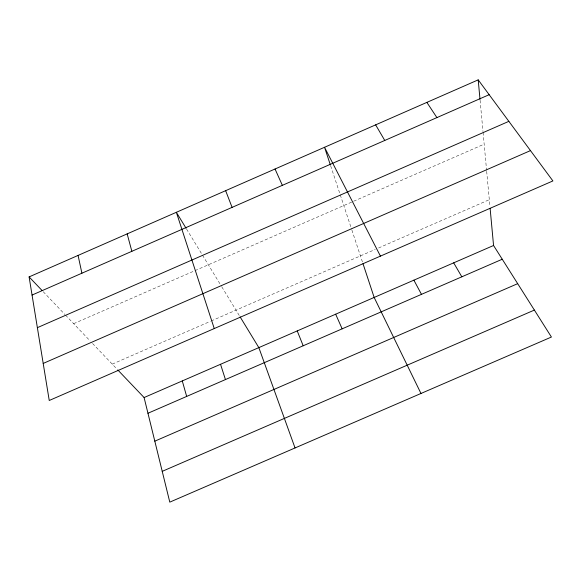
<?xml version="1.0" encoding="UTF-8"?>
<svg xmlns="http://www.w3.org/2000/svg" width="582" height="582" viewBox="0 0 582 582"><rect width="100%" height="100%" fill="white"/><g stroke="black" fill="none" stroke-linecap="round" stroke-linejoin="round"><path stroke-width="0.44" stroke-dasharray="2.91 2.18" d="M73.681 323.679L194.192 270.979M195.021 270.615L352.801 201.612M353.623 201.256L484.159 144.161M112.246 364.128L210.386 321.329M211.208 320.966L375.274 249.423M378.569 247.983L489.309 199.691M43.199 291.698L64.915 314.484M65.54 315.138L90.13 340.928M92.567 343.482L117.142 369.264M186.567 229.061L221.371 286.148M221.837 286.911L239.653 316.135M330.685 165.892L351.623 229.257M351.906 230.108L362.71 262.795M480.085 100.206L482.987 131.525M483.075 132.434L486.596 170.402M486.676 171.304L489.964 206.734"/><path stroke-width="0.87" d="M29.1 276.908L478.2 79.865L552.9 180.937L49.237 400.489L29.1 276.908L41.977 290.411M32.061 295.059L489.156 94.699M37.372 327.659L508.857 121.347M43.199 363.43L530.478 150.607M117.753 369.912L144.096 397.542L493.558 245.495L490.131 208.494M147.959 413.256L502.244 259.237M154.812 441.163L517.682 283.66M162.225 471.347L534.385 310.075M426.868 102.388L436.907 117.6M493.558 245.495L551.423 337.036L169.791 502.135L144.096 397.542M186.109 228.297L176.353 212.299L214.256 328.554M240.111 316.884L258.845 347.621L295.045 447.944M375.645 124.861L384.767 140.458M453.691 262.846L461.824 276.814M413.889 280.16L421.47 294.354M380.439 256.116L324.538 147.282L330.409 165.048M420.975 393.468L374.161 297.446L362.993 263.661M275.039 168.998L282.357 185.345M335.661 314.2L342.158 328.837M297.22 330.925L303.186 345.773M225.641 190.67L232.087 207.381M220.534 364.288L225.445 379.573M182.282 380.934L186.669 396.429M127.167 233.877L131.859 251.315M78.083 255.418L81.902 273.205M478.2 79.865L480.005 99.326"/></g></svg>
